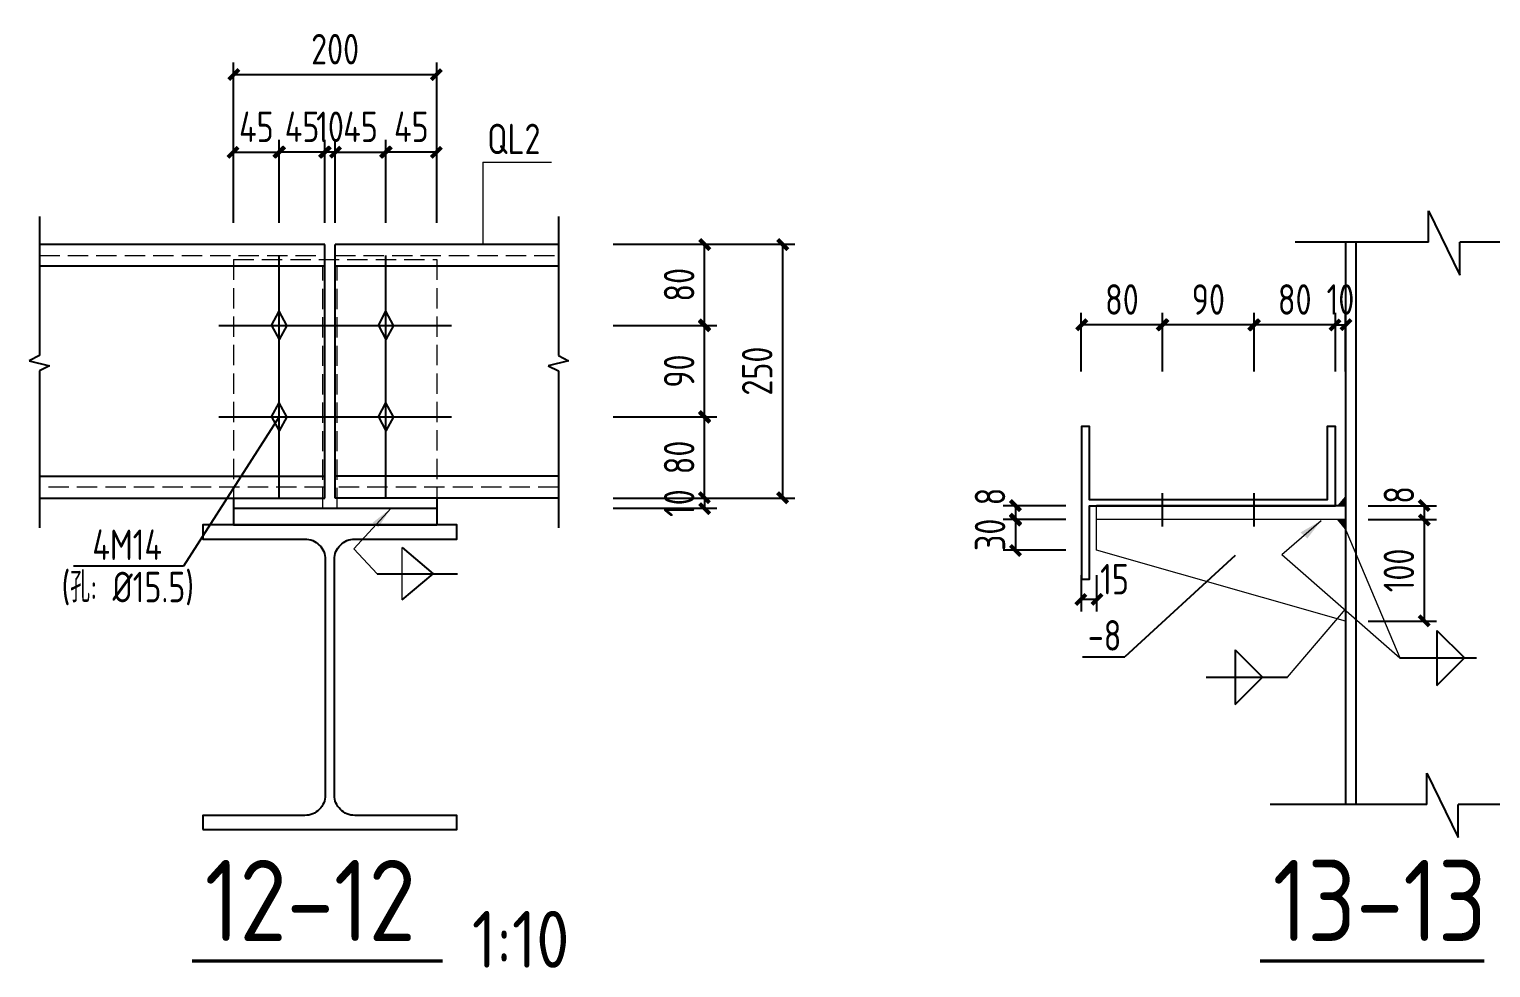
# Model space of a CAD drawing. Header units: millimetres. Extents: x 866309 to 879639, y 39442 to 44891.
# Drawn here: x 875646.8 to 875790.6, y 39739.6 to 39832 of the extents above; entities that cross this region are included whole.
import ezdxf

# ---------------------------------------------------------------- set-up
doc = ezdxf.new("R2010")
doc.units = ezdxf.units.MM
doc.header["$LTSCALE"] = 1000
doc.header["$MEASUREMENT"] = 0
for name, pattern in [('CENTER', [2, 1.25, -0.25, 0.25, -0.25]), ('DASH', [0.35, 0.25, -0.1]), ('DOTE', [2.42, 2, -0.2, 0.02, -0.2])]:
    doc.linetypes.add(name, pattern=pattern)
for name, color, linetype in [('D1', 112, 'Continuous'), ('D2', 6, 'Continuous'), ('DIM', 7, 'Continuous'), ('DOTE', 1, 'DOTE'), ('M_Prof', 2, 'Continuous'), ('Prof', 2, 'Continuous'), ('THIN', 7, 'Continuous'), ('文字', 7, 'Continuous'), ('桩', 6, 'Continuous')]:
    doc.layers.add(name, color=color, linetype=linetype)
for name, color, linetype, lineweight in [('D3', 62, 'Continuous', 9), ('LZ', 64, 'Continuous', 9), ('数字', 3, 'Continuous', 9)]:
    doc.layers.add(name, color=color, linetype=linetype, lineweight=lineweight)
doc.styles.add('GBHZ', font='gbenor.shx', dxfattribs={"width": 0.9, "bigfont": 'gbcbig.shx'})
doc.dimstyles.new('Y10', dxfattribs={"dimscale": 0, "dimtxt": 3, "dimasz": 0.01, "dimexe": 1.2, "dimexo": 1, "dimgap": 1, "dimtad": 1, "dimdec": 0, "dimlfac": 10, "dimzin": 0, "dimdsep": 46, "dimtxsty": 'GBHZ', "dimblk1": 'DX', "dimblk2": 'DX', "dimsah": 1, "dimcen": 0.09, "dimdle": 1, "dimadec": 0, "dimazin": 0, "dimtfac": 1, "dimtdec": 0, "dimtix": 1, "dimtmove": 2, "dimatfit": 3, "dimldrblk": 'DX', "dimfxl": 0, "dimtolj": 1, "dimtzin": 0, "dimarcsym": 0})

# ---------------------------------------------------------------- blocks, each defined once
blk = doc.blocks.new('DX')
at = {"color": 0, "linetype": 'ByBlock', "const_width": 40}
blk.add_lwpolyline([(-54, -51), (46, 49)], dxfattribs=at)
blk = doc.blocks.new('*D4871')
at = {"layer": 'Defpoints', "color": 0, "linetype": 'ByBlock', "transparency": 16777216}
for p in [(875767.31, 39802.93), (875767.31, 39797.34), (875775.31, 39797.34)]:
    blk.add_point(p, dxfattribs=at)
at = {"layer": 'DIM', "color": 0, "linetype": 'ByBlock', "lineweight": -2, "transparency": 16777216}
for p, q in [((875767.31, 39798.34), (875767.31, 39804.13)), ((875775.3, 39802.93), (875767.32, 39802.93)), ((875775.31, 39798.34), (875775.31, 39804.13))]:
    blk.add_line(p, q, dxfattribs=at)
at = {"layer": 'DIM', "color": 0, "linetype": 'ByBlock', "lineweight": -2, "transparency": 16777216, "xscale": 0.01, "yscale": 0.01, "zscale": 0.01, "rotation": 180}
blk.add_blockref('DX', (875767.31, 39802.93), dxfattribs=at)
at = {"layer": 'DIM', "color": 0, "linetype": 'ByBlock', "lineweight": -2, "transparency": 16777216, "xscale": 0.01, "yscale": 0.01, "zscale": 0.01}
blk.add_blockref('DX', (875775.31, 39802.93), dxfattribs=at)
at = {"layer": 'DIM', "color": 0, "linetype": 'ByBlock', "transparency": 16777216, "insert": (875771.31, 39805.43), "char_height": 3, "attachment_point": 5, "style": 'GBHZ'}
blk.add_mtext('\\A1;80', dxfattribs=at)
blk = doc.blocks.new('*D4872')
at = {"layer": 'Defpoints', "color": 0, "linetype": 'ByBlock', "transparency": 16777216}
for p in [(875758.31, 39802.93), (875758.31, 39797.34), (875767.31, 39797.34)]:
    blk.add_point(p, dxfattribs=at)
at = {"layer": 'DIM', "color": 0, "linetype": 'ByBlock', "lineweight": -2, "transparency": 16777216}
for p, q in [((875758.31, 39798.34), (875758.31, 39804.13)), ((875767.3, 39802.93), (875758.32, 39802.93)), ((875767.31, 39798.34), (875767.31, 39804.13))]:
    blk.add_line(p, q, dxfattribs=at)
at = {"layer": 'DIM', "color": 0, "linetype": 'ByBlock', "lineweight": -2, "transparency": 16777216, "xscale": 0.01, "yscale": 0.01, "zscale": 0.01, "rotation": 180}
blk.add_blockref('DX', (875758.31, 39802.93), dxfattribs=at)
at = {"layer": 'DIM', "color": 0, "linetype": 'ByBlock', "lineweight": -2, "transparency": 16777216, "xscale": 0.01, "yscale": 0.01, "zscale": 0.01}
blk.add_blockref('DX', (875767.31, 39802.93), dxfattribs=at)
at = {"layer": 'DIM', "color": 0, "linetype": 'ByBlock', "transparency": 16777216, "insert": (875762.81, 39805.43), "char_height": 3, "attachment_point": 5, "style": 'GBHZ'}
blk.add_mtext('\\A1;90', dxfattribs=at)
blk = doc.blocks.new('*D4873')
at = {"layer": 'Defpoints', "color": 0, "linetype": 'ByBlock', "transparency": 16777216}
for p in [(875750.31, 39802.93), (875750.31, 39797.34), (875758.31, 39797.34)]:
    blk.add_point(p, dxfattribs=at)
at = {"layer": 'DIM', "color": 0, "linetype": 'ByBlock', "lineweight": -2, "transparency": 16777216}
for p, q in [((875750.31, 39798.34), (875750.31, 39804.13)), ((875758.3, 39802.93), (875750.32, 39802.93)), ((875758.31, 39798.34), (875758.31, 39804.13))]:
    blk.add_line(p, q, dxfattribs=at)
at = {"layer": 'DIM', "color": 0, "linetype": 'ByBlock', "lineweight": -2, "transparency": 16777216, "xscale": 0.01, "yscale": 0.01, "zscale": 0.01, "rotation": 180}
blk.add_blockref('DX', (875750.31, 39802.93), dxfattribs=at)
at = {"layer": 'DIM', "color": 0, "linetype": 'ByBlock', "lineweight": -2, "transparency": 16777216, "xscale": 0.01, "yscale": 0.01, "zscale": 0.01}
blk.add_blockref('DX', (875758.31, 39802.93), dxfattribs=at)
at = {"layer": 'DIM', "color": 0, "linetype": 'ByBlock', "transparency": 16777216, "insert": (875754.31, 39805.43), "char_height": 3, "attachment_point": 5, "style": 'GBHZ'}
blk.add_mtext('\\A1;80', dxfattribs=at)
blk = doc.blocks.new('*D4874')
at = {"layer": 'Defpoints', "color": 0, "linetype": 'ByBlock', "transparency": 16777216}
for p in [(875777.54, 39785.11), (875777.54, 39783.76), (875784.06, 39783.76)]:
    blk.add_point(p, dxfattribs=at)
at = {"layer": 'DIM', "color": 0, "linetype": 'ByBlock', "lineweight": -2, "transparency": 16777216}
for p, q in [((875778.54, 39785.11), (875785.26, 39785.11)), ((875784.06, 39785.12), (875784.06, 39785.13)), ((875784.06, 39785.11), (875784.06, 39783.76)), ((875778.54, 39783.76), (875785.26, 39783.76)), ((875784.06, 39783.75), (875784.06, 39783.74))]:
    blk.add_line(p, q, dxfattribs=at)
at = {"layer": 'DIM', "color": 0, "linetype": 'ByBlock', "lineweight": -2, "transparency": 16777216, "xscale": 0.01, "yscale": 0.01, "zscale": 0.01}
for p, rotation in [((875784.06, 39785.11), 270), ((875784.06, 39783.76), 90)]:
    blk.add_blockref('DX', p, dxfattribs=dict(at, rotation=rotation))
at = {"layer": 'DIM', "color": 0, "linetype": 'ByBlock', "transparency": 16777216, "insert": (875781.56, 39786.19), "char_height": 3, "attachment_point": 5, "rotation": 90, "style": 'GBHZ'}
blk.add_mtext('\\A1;8', dxfattribs=at)
blk = doc.blocks.new('*D4875')
at = {"layer": 'Defpoints', "color": 0, "linetype": 'ByBlock', "transparency": 16777216}
for p in [(875777.54, 39783.76), (875777.54, 39773.76), (875784.06, 39773.76)]:
    blk.add_point(p, dxfattribs=at)
at = {"layer": 'DIM', "color": 0, "linetype": 'ByBlock', "lineweight": -2, "transparency": 16777216}
for p, q in [((875778.54, 39783.76), (875785.26, 39783.76)), ((875784.06, 39783.75), (875784.06, 39773.77)), ((875778.54, 39773.76), (875785.26, 39773.76))]:
    blk.add_line(p, q, dxfattribs=at)
at = {"layer": 'DIM', "color": 0, "linetype": 'ByBlock', "lineweight": -2, "transparency": 16777216, "xscale": 0.01, "yscale": 0.01, "zscale": 0.01}
for p, rotation in [((875784.06, 39783.76), 90), ((875784.06, 39773.76), 270)]:
    blk.add_blockref('DX', p, dxfattribs=dict(at, rotation=rotation))
at = {"layer": 'DIM', "color": 0, "linetype": 'ByBlock', "transparency": 16777216, "insert": (875781.56, 39778.76), "char_height": 3, "attachment_point": 5, "rotation": 90, "style": 'GBHZ'}
blk.add_mtext('\\A1;100', dxfattribs=at)
blk = doc.blocks.new('*D4876')
at = {"layer": 'Defpoints', "color": 0, "linetype": 'ByBlock', "transparency": 16777216}
for p in [(875776.31, 39802.93), (875775.31, 39797.34), (875776.31, 39797.34)]:
    blk.add_point(p, dxfattribs=at)
at = {"layer": 'DIM', "color": 0, "linetype": 'ByBlock', "lineweight": -2, "transparency": 16777216}
for p, q in [((875775.3, 39802.93), (875775.29, 39802.93)), ((875775.31, 39798.34), (875775.31, 39804.13)), ((875775.31, 39802.93), (875776.31, 39802.93)), ((875776.31, 39798.34), (875776.31, 39804.13)), ((875776.32, 39802.93), (875776.33, 39802.93))]:
    blk.add_line(p, q, dxfattribs=at)
at = {"layer": 'DIM', "color": 0, "linetype": 'ByBlock', "lineweight": -2, "transparency": 16777216, "xscale": 0.01, "yscale": 0.01, "zscale": 0.01}
blk.add_blockref('DX', (875775.31, 39802.93), dxfattribs=at)
at = {"layer": 'DIM', "color": 0, "linetype": 'ByBlock', "lineweight": -2, "transparency": 16777216, "xscale": 0.01, "yscale": 0.01, "zscale": 0.01, "rotation": 180}
blk.add_blockref('DX', (875776.31, 39802.93), dxfattribs=at)
at = {"layer": 'DIM', "color": 0, "linetype": 'ByBlock', "transparency": 16777216, "insert": (875775.81, 39805.43), "char_height": 3, "attachment_point": 5, "style": 'GBHZ'}
blk.add_mtext('\\A1;10', dxfattribs=at)
blk = doc.blocks.new('*D4877')
at = {"layer": 'Defpoints', "color": 0, "linetype": 'ByBlock', "transparency": 16777216}
for p in [(875749.79, 39785.11, 5), (875743.83, 39783.76), (875749.79, 39783.76, 5)]:
    blk.add_point(p, dxfattribs=at)
at = {"layer": 'DIM', "color": 0, "linetype": 'ByBlock', "lineweight": -2, "transparency": 16777216}
for p, q in [((875748.79, 39785.11), (875742.63, 39785.11)), ((875743.83, 39785.12), (875743.83, 39785.13)), ((875743.83, 39785.11), (875743.83, 39783.76)), ((875748.79, 39783.76), (875742.63, 39783.76)), ((875743.83, 39783.75), (875743.83, 39783.74))]:
    blk.add_line(p, q, dxfattribs=at)
at = {"layer": 'DIM', "color": 0, "linetype": 'ByBlock', "lineweight": -2, "transparency": 16777216, "xscale": 0.01, "yscale": 0.01, "zscale": 0.01}
for p, rotation in [((875743.83, 39785.11), 270), ((875743.83, 39783.76), 90)]:
    blk.add_blockref('DX', p, dxfattribs=dict(at, rotation=rotation))
at = {"layer": 'DIM', "color": 0, "linetype": 'ByBlock', "transparency": 16777216, "insert": (875741.33, 39786.03), "char_height": 3, "width": 0.8692, "attachment_point": 5, "rotation": 90, "style": 'GBHZ'}
blk.add_mtext('\\A1;8', dxfattribs=at)
blk = doc.blocks.new('*D4878')
at = {"layer": 'Defpoints', "color": 0, "linetype": 'ByBlock', "transparency": 16777216}
for p in [(875749.79, 39783.76, 5), (875743.83, 39780.76), (875749.79, 39780.76, 5)]:
    blk.add_point(p, dxfattribs=at)
at = {"layer": 'DIM', "color": 0, "linetype": 'ByBlock', "lineweight": -2, "transparency": 16777216}
for p, q in [((875748.79, 39783.76), (875742.63, 39783.76)), ((875743.83, 39783.77), (875743.83, 39783.78)), ((875743.83, 39783.76), (875743.83, 39780.76)), ((875748.79, 39780.76), (875742.63, 39780.76)), ((875743.83, 39780.75), (875743.83, 39780.74))]:
    blk.add_line(p, q, dxfattribs=at)
at = {"layer": 'DIM', "color": 0, "linetype": 'ByBlock', "lineweight": -2, "transparency": 16777216, "xscale": 0.01, "yscale": 0.01, "zscale": 0.01}
for p, rotation in [((875743.83, 39783.76), 270), ((875743.83, 39780.76), 90)]:
    blk.add_blockref('DX', p, dxfattribs=dict(at, rotation=rotation))
at = {"layer": 'DIM', "color": 0, "linetype": 'ByBlock', "transparency": 16777216, "insert": (875741.33, 39782.26), "char_height": 3, "attachment_point": 5, "rotation": 90, "style": 'GBHZ'}
blk.add_mtext('\\A1;30', dxfattribs=at)
blk = doc.blocks.new('*D4879')
at = {"layer": 'Defpoints', "color": 0, "linetype": 'ByBlock', "transparency": 16777216}
for p in [(875750.31, 39779.29, 5), (875751.81, 39779.29, 5), (875750.31, 39775.91)]:
    blk.add_point(p, dxfattribs=at)
at = {"layer": 'DIM', "color": 0, "linetype": 'ByBlock', "lineweight": -2, "transparency": 16777216}
for p, q in [((875750.31, 39778.29), (875750.31, 39774.71)), ((875751.81, 39778.29), (875751.81, 39774.71)), ((875750.3, 39775.91), (875750.29, 39775.91)), ((875751.81, 39775.91), (875750.31, 39775.91)), ((875751.82, 39775.91), (875751.83, 39775.91))]:
    blk.add_line(p, q, dxfattribs=at)
at = {"layer": 'DIM', "color": 0, "linetype": 'ByBlock', "lineweight": -2, "transparency": 16777216, "xscale": 0.01, "yscale": 0.01, "zscale": 0.01}
blk.add_blockref('DX', (875750.31, 39775.91), dxfattribs=at)
at = {"layer": 'DIM', "color": 0, "linetype": 'ByBlock', "lineweight": -2, "transparency": 16777216, "xscale": 0.01, "yscale": 0.01, "zscale": 0.01, "rotation": 180}
blk.add_blockref('DX', (875751.81, 39775.91), dxfattribs=at)
at = {"layer": 'DIM', "color": 0, "linetype": 'ByBlock', "transparency": 16777216, "insert": (875753.58, 39777.9), "char_height": 3, "attachment_point": 5, "style": 'GBHZ'}
blk.add_mtext('\\A1;15', dxfattribs=at)
blk = doc.blocks.new('*D4894')
at = {"layer": 'Defpoints', "color": 0, "linetype": 'ByBlock', "transparency": 16777216}
for p in [(875686.89, 39827.57), (875666.89, 39813.98), (875686.89, 39813.98)]:
    blk.add_point(p, dxfattribs=at)
at = {"layer": 'dim', "color": 0, "linetype": 'ByBlock', "lineweight": -2, "transparency": 16777216}
for p, q in [((875666.89, 39814.98), (875666.89, 39828.77)), ((875686.89, 39814.98), (875686.89, 39828.77)), ((875666.9, 39827.57), (875686.88, 39827.57))]:
    blk.add_line(p, q, dxfattribs=at)
at = {"layer": 'dim', "color": 0, "linetype": 'ByBlock', "lineweight": -2, "transparency": 16777216, "xscale": 0.01, "yscale": 0.01, "zscale": 0.01, "rotation": 180}
blk.add_blockref('DX', (875666.89, 39827.57), dxfattribs=at)
at = {"layer": 'dim', "color": 0, "linetype": 'ByBlock', "lineweight": -2, "transparency": 16777216, "xscale": 0.01, "yscale": 0.01, "zscale": 0.01}
blk.add_blockref('DX', (875686.89, 39827.57), dxfattribs=at)
at = {"layer": 'dim', "color": 0, "linetype": 'ByBlock', "transparency": 16777216, "insert": (875676.89, 39830.07), "char_height": 3, "attachment_point": 5, "style": 'GBHZ'}
blk.add_mtext('\\A1;200', dxfattribs=at)
blk = doc.blocks.new('*D4895')
at = {"layer": 'Defpoints', "color": 0, "linetype": 'ByBlock', "transparency": 16777216}
for p in [(875681.89, 39819.93), (875681.89, 39811.98), (875686.89, 39811.98)]:
    blk.add_point(p, dxfattribs=at)
at = {"layer": 'dim', "color": 0, "linetype": 'ByBlock', "lineweight": -2, "transparency": 16777216}
for p, q in [((875681.89, 39812.98), (875681.89, 39821.13)), ((875686.89, 39812.98), (875686.89, 39821.13)), ((875686.88, 39819.93), (875681.9, 39819.93))]:
    blk.add_line(p, q, dxfattribs=at)
at = {"layer": 'dim', "color": 0, "linetype": 'ByBlock', "lineweight": -2, "transparency": 16777216, "xscale": 0.01, "yscale": 0.01, "zscale": 0.01, "rotation": 180}
blk.add_blockref('DX', (875681.89, 39819.93), dxfattribs=at)
at = {"layer": 'dim', "color": 0, "linetype": 'ByBlock', "lineweight": -2, "transparency": 16777216, "xscale": 0.01, "yscale": 0.01, "zscale": 0.01}
blk.add_blockref('DX', (875686.89, 39819.93), dxfattribs=at)
at = {"layer": 'dim', "color": 0, "linetype": 'ByBlock', "transparency": 16777216, "insert": (875684.39, 39822.43), "char_height": 3, "attachment_point": 5, "style": 'GBHZ'}
blk.add_mtext('\\A1;45', dxfattribs=at)
blk = doc.blocks.new('*D4896')
at = {"layer": 'Defpoints', "color": 0, "linetype": 'ByBlock', "transparency": 16777216}
for p in [(875671.39, 39819.93), (875666.89, 39811.98), (875671.39, 39811.98)]:
    blk.add_point(p, dxfattribs=at)
at = {"layer": 'dim', "color": 0, "linetype": 'ByBlock', "lineweight": -2, "transparency": 16777216}
for p, q in [((875666.89, 39812.98), (875666.89, 39821.13)), ((875671.39, 39812.98), (875671.39, 39821.13)), ((875666.88, 39819.93), (875666.87, 39819.93)), ((875666.89, 39819.93), (875671.39, 39819.93)), ((875671.4, 39819.93), (875671.41, 39819.93))]:
    blk.add_line(p, q, dxfattribs=at)
at = {"layer": 'dim', "color": 0, "linetype": 'ByBlock', "lineweight": -2, "transparency": 16777216, "xscale": 0.01, "yscale": 0.01, "zscale": 0.01}
blk.add_blockref('DX', (875666.89, 39819.93), dxfattribs=at)
at = {"layer": 'dim', "color": 0, "linetype": 'ByBlock', "lineweight": -2, "transparency": 16777216, "xscale": 0.01, "yscale": 0.01, "zscale": 0.01, "rotation": 180}
blk.add_blockref('DX', (875671.39, 39819.93), dxfattribs=at)
at = {"layer": 'dim', "color": 0, "linetype": 'ByBlock', "transparency": 16777216, "insert": (875669.14, 39822.43), "char_height": 3, "attachment_point": 5, "style": 'GBHZ'}
blk.add_mtext('\\A1;45', dxfattribs=at)
blk = doc.blocks.new('*D4897')
at = {"layer": 'Defpoints', "color": 0, "linetype": 'ByBlock', "transparency": 16777216}
for p in [(875707.68, 39810.88), (875707.68, 39785.88), (875720.92, 39785.88)]:
    blk.add_point(p, dxfattribs=at)
at = {"layer": 'dim', "color": 0, "linetype": 'ByBlock', "lineweight": -2, "transparency": 16777216}
for p, q in [((875708.68, 39810.88), (875722.12, 39810.88)), ((875720.92, 39810.87), (875720.92, 39785.89)), ((875708.68, 39785.88), (875722.12, 39785.88))]:
    blk.add_line(p, q, dxfattribs=at)
at = {"layer": 'dim', "color": 0, "linetype": 'ByBlock', "lineweight": -2, "transparency": 16777216, "xscale": 0.01, "yscale": 0.01, "zscale": 0.01}
for p, rotation in [((875720.92, 39810.88), 90), ((875720.92, 39785.88), 270)]:
    blk.add_blockref('DX', p, dxfattribs=dict(at, rotation=rotation))
at = {"layer": 'dim', "color": 0, "linetype": 'ByBlock', "transparency": 16777216, "insert": (875718.42, 39798.38), "char_height": 3, "attachment_point": 5, "rotation": 90, "style": 'GBHZ'}
blk.add_mtext('\\A1;250', dxfattribs=at)
blk = doc.blocks.new('*D4898')
at = {"layer": 'Defpoints', "color": 0, "linetype": 'ByBlock', "transparency": 16777216}
for p in [(875703.25, 39810.88), (875713.24, 39810.88), (875703.25, 39802.88)]:
    blk.add_point(p, dxfattribs=at)
at = {"layer": 'dim', "color": 0, "linetype": 'ByBlock', "lineweight": -2, "transparency": 16777216}
for p, q in [((875704.25, 39810.88), (875714.44, 39810.88)), ((875713.24, 39802.89), (875713.24, 39810.87)), ((875704.25, 39802.88), (875714.44, 39802.88))]:
    blk.add_line(p, q, dxfattribs=at)
at = {"layer": 'dim', "color": 0, "linetype": 'ByBlock', "lineweight": -2, "transparency": 16777216, "xscale": 0.01, "yscale": 0.01, "zscale": 0.01}
for p, rotation in [((875713.24, 39810.88), 90), ((875713.24, 39802.88), 270)]:
    blk.add_blockref('DX', p, dxfattribs=dict(at, rotation=rotation))
at = {"layer": 'dim', "color": 0, "linetype": 'ByBlock', "transparency": 16777216, "insert": (875710.74, 39806.88), "char_height": 3, "attachment_point": 5, "rotation": 90, "style": 'GBHZ'}
blk.add_mtext('\\A1;80', dxfattribs=at)
blk = doc.blocks.new('*D4899')
at = {"layer": 'Defpoints', "color": 0, "linetype": 'ByBlock', "transparency": 16777216}
for p in [(875703.25, 39802.88), (875713.24, 39802.88), (875703.25, 39793.88)]:
    blk.add_point(p, dxfattribs=at)
at = {"layer": 'dim', "color": 0, "linetype": 'ByBlock', "lineweight": -2, "transparency": 16777216}
for p, q in [((875704.25, 39802.88), (875714.44, 39802.88)), ((875713.24, 39793.89), (875713.24, 39802.87)), ((875704.25, 39793.88), (875714.44, 39793.88))]:
    blk.add_line(p, q, dxfattribs=at)
at = {"layer": 'dim', "color": 0, "linetype": 'ByBlock', "lineweight": -2, "transparency": 16777216, "xscale": 0.01, "yscale": 0.01, "zscale": 0.01}
for p, rotation in [((875713.24, 39802.88), 90), ((875713.24, 39793.88), 270)]:
    blk.add_blockref('DX', p, dxfattribs=dict(at, rotation=rotation))
at = {"layer": 'dim', "color": 0, "linetype": 'ByBlock', "transparency": 16777216, "insert": (875710.74, 39798.38), "char_height": 3, "attachment_point": 5, "rotation": 90, "style": 'GBHZ'}
blk.add_mtext('\\A1;90', dxfattribs=at)
blk = doc.blocks.new('*D4900')
at = {"layer": 'Defpoints', "color": 0, "linetype": 'ByBlock', "transparency": 16777216}
for p in [(875703.25, 39793.88), (875713.24, 39793.88), (875703.25, 39785.88)]:
    blk.add_point(p, dxfattribs=at)
at = {"layer": 'dim', "color": 0, "linetype": 'ByBlock', "lineweight": -2, "transparency": 16777216}
for p, q in [((875704.25, 39793.88), (875714.44, 39793.88)), ((875713.24, 39785.89), (875713.24, 39793.87)), ((875704.25, 39785.88), (875714.44, 39785.88))]:
    blk.add_line(p, q, dxfattribs=at)
at = {"layer": 'dim', "color": 0, "linetype": 'ByBlock', "lineweight": -2, "transparency": 16777216, "xscale": 0.01, "yscale": 0.01, "zscale": 0.01}
for p, rotation in [((875713.24, 39793.88), 90), ((875713.24, 39785.88), 270)]:
    blk.add_blockref('DX', p, dxfattribs=dict(at, rotation=rotation))
at = {"layer": 'dim', "color": 0, "linetype": 'ByBlock', "transparency": 16777216, "insert": (875710.74, 39789.88), "char_height": 3, "attachment_point": 5, "rotation": 90, "style": 'GBHZ'}
blk.add_mtext('\\A1;80', dxfattribs=at)
blk = doc.blocks.new('*D4901')
at = {"layer": 'Defpoints', "color": 0, "linetype": 'ByBlock', "transparency": 16777216}
for p in [(875703.25, 39785.88), (875703.25, 39784.88), (875713.24, 39784.88)]:
    blk.add_point(p, dxfattribs=at)
at = {"layer": 'dim', "color": 0, "linetype": 'ByBlock', "lineweight": -2, "transparency": 16777216}
for p, q in [((875704.25, 39785.88), (875714.44, 39785.88)), ((875713.24, 39785.89), (875713.24, 39785.9)), ((875713.24, 39785.88), (875713.24, 39784.88)), ((875704.25, 39784.88), (875714.44, 39784.88)), ((875713.24, 39784.87), (875713.24, 39784.86))]:
    blk.add_line(p, q, dxfattribs=at)
at = {"layer": 'dim', "color": 0, "linetype": 'ByBlock', "lineweight": -2, "transparency": 16777216, "xscale": 0.01, "yscale": 0.01, "zscale": 0.01}
for p, rotation in [((875713.24, 39785.88), 270), ((875713.24, 39784.88), 90)]:
    blk.add_blockref('DX', p, dxfattribs=dict(at, rotation=rotation))
at = {"layer": 'dim', "color": 0, "linetype": 'ByBlock', "transparency": 16777216, "insert": (875710.74, 39785.38), "char_height": 3, "attachment_point": 5, "rotation": 90, "style": 'GBHZ'}
blk.add_mtext('\\A1;10', dxfattribs=at)
blk = doc.blocks.new('*D4902')
at = {"layer": 'Defpoints', "color": 0, "linetype": 'ByBlock', "transparency": 16777216}
for p in [(875675.89, 39819.93), (875675.89, 39811.98), (875676.89, 39811.98)]:
    blk.add_point(p, dxfattribs=at)
at = {"layer": 'dim', "color": 0, "linetype": 'ByBlock', "lineweight": -2, "transparency": 16777216}
for p, q in [((875675.89, 39812.98), (875675.89, 39821.13)), ((875676.89, 39812.98), (875676.89, 39821.13)), ((875675.88, 39819.93), (875675.87, 39819.93)), ((875676.89, 39819.93), (875675.89, 39819.93)), ((875676.9, 39819.93), (875676.91, 39819.93))]:
    blk.add_line(p, q, dxfattribs=at)
at = {"layer": 'dim', "color": 0, "linetype": 'ByBlock', "lineweight": -2, "transparency": 16777216, "xscale": 0.01, "yscale": 0.01, "zscale": 0.01}
blk.add_blockref('DX', (875675.89, 39819.93), dxfattribs=at)
at = {"layer": 'dim', "color": 0, "linetype": 'ByBlock', "lineweight": -2, "transparency": 16777216, "xscale": 0.01, "yscale": 0.01, "zscale": 0.01, "rotation": 180}
blk.add_blockref('DX', (875676.89, 39819.93), dxfattribs=at)
at = {"layer": 'dim', "color": 0, "linetype": 'ByBlock', "transparency": 16777216, "insert": (875676.39, 39822.43), "char_height": 3, "attachment_point": 5, "style": 'GBHZ'}
blk.add_mtext('\\A1;10', dxfattribs=at)
blk = doc.blocks.new('*D4903')
at = {"layer": 'Defpoints', "color": 0, "linetype": 'ByBlock', "transparency": 16777216}
for p in [(875671.39, 39819.93), (875671.39, 39811.98), (875675.89, 39811.98)]:
    blk.add_point(p, dxfattribs=at)
at = {"layer": 'dim', "color": 0, "linetype": 'ByBlock', "lineweight": -2, "transparency": 16777216}
for p, q in [((875671.39, 39812.98), (875671.39, 39821.13)), ((875675.89, 39812.98), (875675.89, 39821.13)), ((875671.38, 39819.93), (875671.37, 39819.93)), ((875675.89, 39819.93), (875671.39, 39819.93)), ((875675.9, 39819.93), (875675.91, 39819.93))]:
    blk.add_line(p, q, dxfattribs=at)
at = {"layer": 'dim', "color": 0, "linetype": 'ByBlock', "lineweight": -2, "transparency": 16777216, "xscale": 0.01, "yscale": 0.01, "zscale": 0.01}
blk.add_blockref('DX', (875671.39, 39819.93), dxfattribs=at)
at = {"layer": 'dim', "color": 0, "linetype": 'ByBlock', "lineweight": -2, "transparency": 16777216, "xscale": 0.01, "yscale": 0.01, "zscale": 0.01, "rotation": 180}
blk.add_blockref('DX', (875675.89, 39819.93), dxfattribs=at)
at = {"layer": 'dim', "color": 0, "linetype": 'ByBlock', "transparency": 16777216, "insert": (875673.64, 39822.43), "char_height": 3, "attachment_point": 5, "style": 'GBHZ'}
blk.add_mtext('\\A1;45', dxfattribs=at)
blk = doc.blocks.new('*D4904')
at = {"layer": 'Defpoints', "color": 0, "linetype": 'ByBlock', "transparency": 16777216}
for p in [(875681.89, 39819.93), (875676.89, 39811.98), (875681.89, 39811.98)]:
    blk.add_point(p, dxfattribs=at)
at = {"layer": 'dim', "color": 0, "linetype": 'ByBlock', "lineweight": -2, "transparency": 16777216}
for p, q in [((875676.89, 39812.98), (875676.89, 39821.13)), ((875681.89, 39812.98), (875681.89, 39821.13)), ((875676.9, 39819.93), (875681.88, 39819.93))]:
    blk.add_line(p, q, dxfattribs=at)
at = {"layer": 'dim', "color": 0, "linetype": 'ByBlock', "lineweight": -2, "transparency": 16777216, "xscale": 0.01, "yscale": 0.01, "zscale": 0.01, "rotation": 180}
blk.add_blockref('DX', (875676.89, 39819.93), dxfattribs=at)
at = {"layer": 'dim', "color": 0, "linetype": 'ByBlock', "lineweight": -2, "transparency": 16777216, "xscale": 0.01, "yscale": 0.01, "zscale": 0.01}
blk.add_blockref('DX', (875681.89, 39819.93), dxfattribs=at)
at = {"layer": 'dim', "color": 0, "linetype": 'ByBlock', "transparency": 16777216, "insert": (875679.39, 39822.43), "char_height": 3, "attachment_point": 5, "style": 'GBHZ'}
blk.add_mtext('\\A1;45', dxfattribs=at)

msp = doc.modelspace()

# ---------------------------------------------------------------- linework, layer by layer
at = {"layer": 'D1', "color": 251}
for p, q in [((875784.475, 39811.068, 5), (875784.475, 39814.154, 5)), ((875784.475, 39814.154, 5), (875787.552, 39807.833, 5)), ((875784.475, 39811.068, 5), (875771.369, 39811.068, 5)), ((875787.552, 39807.833, 5), (875787.552, 39811.068, 5)), ((875800.638, 39811.068, 5), (875787.552, 39811.068, 5)), ((875671.389, 39793.879), (875661.976, 39779.163)), ((875683.482, 39781), (875686.552, 39778.43)), ((875661.976, 39779.163), (875651.153, 39779.163)), ((875681.023, 39778.43), (875688.934, 39778.43)), ((875683.482, 39775.861), (875686.552, 39778.43)), ((875784.324, 39758.806, 5), (875787.401, 39752.484, 5)), ((875784.324, 39755.72, 5), (875784.324, 39758.806, 5)), ((875784.324, 39755.72, 5), (875768.879, 39755.72, 5)), ((875787.401, 39752.484, 5), (875787.401, 39755.72, 5)), ((875800.638, 39755.72, 5), (875787.401, 39755.72, 5))]:
    msp.add_line(p, q, dxfattribs=at)
at = {"layer": 'D1'}
for p, q in [((875785.299, 39772.852, 5), (875785.299, 39767.442, 5)), ((875785.299, 39772.852, 5), (875788.003, 39770.147, 5)), ((875765.448, 39770.958, 5), (875768.153, 39768.254, 5)), ((875765.448, 39770.958, 5), (875765.448, 39765.549, 5)), ((875781.657, 39770.147, 5), (875789.179, 39770.147, 5)), ((875785.299, 39767.442, 5), (875788.003, 39770.147, 5)), ((875762.592, 39768.254, 5), (875770.597, 39768.254, 5)), ((875765.448, 39765.549, 5), (875768.153, 39768.254, 5))]:
    msp.add_line(p, q, dxfattribs=at)
at = {"layer": 'D2'}
for p, q in [((875675.891, 39810.836), (875647.792, 39810.836)), ((875675.891, 39785.882), (875675.891, 39810.836)), ((875698.856, 39810.836), (875676.891, 39810.836)), ((875676.891, 39785.882), (875676.891, 39810.836)), ((875776.31, 39811.068, 5), (875776.31, 39755.72, 5)), ((875777.326, 39811.068, 5), (875777.326, 39755.72, 5)), ((875675.891, 39808.695), (875647.792, 39808.695)), ((875698.856, 39808.695), (875676.891, 39808.695)), ((875647.792, 39788.023), (875675.891, 39788.023)), ((875698.856, 39788.023), (875676.891, 39788.023)), ((875647.792, 39785.882), (875675.891, 39785.882)), ((875666.891, 39785.882), (875666.891, 39783.243)), ((875698.856, 39785.882), (875676.891, 39785.882)), ((875686.891, 39785.882), (875686.891, 39783.243)), ((875758.31, 39783.084, 5), (875758.31, 39786.352, 5)), ((875767.31, 39783.084, 5), (875767.31, 39786.352, 5)), ((875666.891, 39784.882), (875686.891, 39784.882)), ((875776.31, 39785.113, 5), (875751.81, 39785.113, 5)), ((875666.891, 39783.243), (875686.891, 39783.243))]:
    msp.add_line(p, q, dxfattribs=at)
at = {"layer": 'D3', "color": 251}
for p, q in [((875691.435, 39818.946), (875691.435, 39810.836)), ((875691.435, 39818.946), (875698.168, 39818.946)), ((875678.73, 39780.9), (875682.401, 39784.882)), ((875678.73, 39780.9), (875681.023, 39778.43)), ((875683.482, 39775.861), (875683.482, 39781))]:
    msp.add_line(p, q, dxfattribs=at)
at = {"layer": 'D3'}
for p, q in [((875776.31, 39786.014, 5), (875775.538, 39785.113, 5)), ((875751.81, 39780.761, 5), (875751.81, 39785.113, 5)), ((875776.31, 39783.761, 5), (875751.81, 39783.761, 5)), ((875770.036, 39780.318, 5), (875773.901, 39783.659, 5)), ((875776.31, 39782.859, 5), (875775.538, 39783.761, 5)), ((875776.084, 39783.352, 5), (875781.657, 39770.147, 5)), ((875776.31, 39773.764, 5), (875751.81, 39780.761, 5)), ((875770.036, 39780.318, 5), (875781.657, 39770.147, 5)), ((875770.597, 39768.254, 5), (875776.31, 39774.948, 5))]:
    msp.add_line(p, q, dxfattribs=at)
for points in [[(875776.31, 39786.014, 5), (875776.31, 39785.113, 5), (875775.538, 39785.113, 5), (875776.31, 39785.113, 5)], [(875771.875, 39782.497, 5), (875773.901, 39783.659, 5), (875771.875, 39782.497, 5), (875772.56, 39781.91, 5)], [(875776.31, 39782.859, 5), (875776.31, 39783.761, 5), (875775.538, 39783.761, 5), (875776.31, 39783.761, 5)]]:
    msp.add_solid(points, dxfattribs=at)
at = {"layer": 'D3', "color": 251}
msp.add_solid([(875681.138, 39782.989), (875682.401, 39784.882), (875681.138, 39782.989), (875680.589, 39783.469)], dxfattribs=at)
at = {"layer": 'DOTE', "linetype": 'CENTER', "ltscale": 0.02}
for p, q in [((875671.391, 39785.882), (875671.391, 39809.765)), ((875681.891, 39785.882), (875681.891, 39809.765)), ((875665.44, 39802.882), (875688.342, 39802.882)), ((875665.44, 39793.879), (875688.342, 39793.879))]:
    msp.add_line(p, q, dxfattribs=at)
at = {"layer": 'LZ', "color": 251, "linetype": 'DASH', "ltscale": 0.008}
for p, q in [((875647.792, 39809.765), (875675.891, 39809.765)), ((875666.891, 39809.351), (875686.891, 39809.351)), ((875666.891, 39809.351), (875666.891, 39785.882)), ((875675.691, 39784.882), (875675.691, 39808.695)), ((875676.891, 39809.765), (875698.856, 39809.765)), ((875677.091, 39784.882), (875677.091, 39808.695)), ((875686.891, 39809.351), (875686.891, 39785.882)), ((875675.891, 39786.953), (875647.792, 39786.953)), ((875698.856, 39786.953), (875676.891, 39786.953))]:
    msp.add_line(p, q, dxfattribs=at)
at = {"layer": 'M_Prof', "elevation": 5}
msp.add_lwpolyline([(875775.313, 39785.113), (875775.313, 39792.913), (875774.513, 39792.913), (875774.513, 39785.713), (875751.113, 39785.713), (875751.113, 39792.913), (875750.313, 39792.913), (875750.313, 39777.913), (875751.113, 39777.913), (875751.113, 39785.113), (875775.313, 39785.113)], dxfattribs=at)
at = {"layer": 'Prof'}
msp.add_lwpolyline([(875663.872, 39753.243), (875688.872, 39753.243), (875688.872, 39754.643), (875678.822, 39754.643, -0.4142136), (875676.822, 39756.643), (875676.822, 39779.843, -0.4142136), (875678.822, 39781.843), (875688.872, 39781.843), (875688.872, 39783.243), (875663.872, 39783.243), (875663.872, 39781.843), (875673.922, 39781.843, -0.4142136), (875675.922, 39779.843), (875675.922, 39756.643, -0.4142136), (875673.922, 39754.643), (875663.872, 39754.643)], format="xyb", close=True, dxfattribs=at)
at = {"layer": 'THIN'}
for p, q in [((875647.792, 39813.592), (875647.792, 39799.899)), ((875698.856, 39813.592), (875698.856, 39799.899)), ((875647.792, 39798.399), (875647.792, 39782.955)), ((875698.856, 39798.399), (875698.856, 39782.955))]:
    msp.add_line(p, q, dxfattribs=at)
at = {"layer": 'THIN', "linetype": 'ByBlock'}
for p, q in [((875647.792, 39799.899), (875646.792, 39799.399)), ((875646.792, 39799.399), (875648.792, 39798.899)), ((875648.792, 39798.899), (875647.792, 39798.399)), ((875699.856, 39799.399), (875697.856, 39798.899)), ((875697.856, 39798.899), (875698.856, 39798.399)), ((875698.856, 39799.899), (875699.856, 39799.399))]:
    msp.add_line(p, q, dxfattribs=at)
at = {"layer": '文字', "color": 6, "const_width": 0.32}
for points in [[(875662.811, 39740.314), (875687.472, 39740.314)], [(875767.888, 39740.314), (875789.968, 39740.314)]]:
    msp.add_lwpolyline(points, dxfattribs=at)
at = {"layer": '桩'}
for p, q in [((875670.642, 39802.882), (875671.391, 39804.264)), ((875670.642, 39802.882), (875671.391, 39801.501)), ((875672.14, 39802.882), (875671.391, 39804.264)), ((875672.14, 39802.882), (875671.391, 39801.501)), ((875681.142, 39802.882), (875681.891, 39804.264)), ((875681.142, 39802.882), (875681.891, 39801.501)), ((875682.64, 39802.882), (875681.891, 39804.264)), ((875682.64, 39802.882), (875681.891, 39801.501)), ((875670.642, 39793.879), (875671.391, 39795.261)), ((875672.14, 39793.879), (875671.391, 39795.261)), ((875681.142, 39793.879), (875681.891, 39795.261)), ((875682.64, 39793.879), (875681.891, 39795.261)), ((875670.642, 39793.879), (875671.391, 39792.498)), ((875672.14, 39793.879), (875671.391, 39792.498)), ((875681.142, 39793.879), (875681.891, 39792.498)), ((875682.64, 39793.879), (875681.891, 39792.498)), ((875765.457, 39780.242, 5), (875754.585, 39770.245, 5)), ((875750.437, 39770.245, 5), (875754.585, 39770.245, 5))]:
    msp.add_line(p, q, dxfattribs=at)

# ---------------------------------------------------------------- texts
at = {"layer": '数字', "style": 'GBHZ', "width": 0.9}
for s, p in [('QL2', (875691.855, 39819.735)), ('4M14', (875653.004, 39779.787)), ('(孔: %%C15.5)', (875649.968, 39775.622)), ('-8', (875750.95, 39770.864, 5))]:
    msp.add_text(s, height=3, dxfattribs=at).set_placement(p)
at = {"layer": '文字', "color": 6, "style": 'GBHZ'}
for s, height, p in [('12-12', 8, (875664.062, 39742.265)), ('13-13', 8, (875769.139, 39742.265)), ('1:10', 5.6, (875690.351, 39739.644))]:
    msp.add_text(s, height=height, dxfattribs=at).set_placement(p)

# ---------------------------------------------------------------- dimensions: what is measured, and where the dimension line sits
at = {"layer": 'dim', "linetype": 'ByBlock'}
dim = msp.add_linear_dim(base=(875686.891, 39827.565), p1=(875666.891, 39813.978), p2=(875686.891, 39813.978), dimstyle='Y10', override={"dimscale": 1}, dxfattribs=at)
dim.commit()
dim.dimension.update_dxf_attribs({"geometry": '*D4894', "text_midpoint": (875676.891, 39830.065)})
for base, p1, p2, picture, middle in [((875671.391, 39819.932), (875666.891, 39811.978), (875671.391, 39811.978), '*D4896', (875669.141, 39822.432)), ((875681.891, 39819.932), (875676.891, 39811.978), (875681.891, 39811.978), '*D4904', (875679.391, 39822.432))]:
    dim = msp.add_linear_dim(base=base, p1=p1, p2=p2, text='45', dimstyle='Y10', override={"dimscale": 1}, dxfattribs=at)
    dim.commit()
    dim.dimension.update_dxf_attribs({"geometry": picture, "text_midpoint": middle})
for base, p1, p2, text, picture, middle in [((875671.391, 39819.932), (875675.891, 39811.978), (875671.391, 39811.978), '45', '*D4903', (875673.641, 39822.432)), ((875675.891, 39819.932), (875676.891, 39811.978), (875675.891, 39811.978), '10', '*D4902', (875676.391, 39822.432)), ((875681.891, 39819.932), (875686.891, 39811.978), (875681.891, 39811.978), '45', '*D4895', (875684.391, 39822.432))]:
    dim = msp.add_linear_dim(base=base, p1=p1, p2=p2, angle=180, text=text, dimstyle='Y10', override={"dimscale": 1}, dxfattribs=at)
    dim.commit()
    dim.dimension.update_dxf_attribs({"geometry": picture, "text_midpoint": middle})
for base, p1, p2, angle, picture, middle in [((875713.244, 39810.879), (875703.254, 39802.882), (875703.254, 39810.879), 90, '*D4898', (875710.744, 39806.881)), ((875720.922, 39785.882), (875707.675, 39810.879), (875707.675, 39785.882), 90, '*D4897', (875718.422, 39798.381)), ((875713.244, 39802.882), (875703.254, 39793.879), (875703.254, 39802.882), 90, '*D4899', (875710.744, 39798.381)), ((875713.244, 39793.879), (875703.254, 39785.882), (875703.254, 39793.879), 90, '*D4900', (875710.744, 39789.881)), ((875713.244, 39784.882), (875703.254, 39785.882), (875703.254, 39784.882), 270, '*D4901', (875710.744, 39785.382))]:
    dim = msp.add_linear_dim(base=base, p1=p1, p2=p2, angle=angle, dimstyle='Y10', override={"dimscale": 1}, dxfattribs=at)
    dim.commit()
    dim.dimension.update_dxf_attribs({"geometry": picture, "text_midpoint": middle})
at = {"layer": 'DIM', "linetype": 'ByBlock'}
for base, p1, p2, angle, picture, middle in [((875750.31, 39802.933, 5), (875758.31, 39797.336, 5), (875750.31, 39797.336, 5), 180, '*D4873', (875754.31, 39805.433, 5)), ((875758.31, 39802.933, 5), (875767.31, 39797.336, 5), (875758.31, 39797.336, 5), 180, '*D4872', (875762.81, 39805.433, 5)), ((875767.31, 39802.933, 5), (875775.31, 39797.336, 5), (875767.31, 39797.336, 5), 180, '*D4871', (875771.31, 39805.433, 5)), ((875743.829, 39780.761), (875749.792, 39783.761, 5), (875749.792, 39780.761, 5), 90, '*D4878', (875741.329, 39782.261)), ((875784.059, 39773.764, 5), (875777.542, 39783.761, 5), (875777.542, 39773.764, 5), 270, '*D4875', (875781.559, 39778.762, 5))]:
    dim = msp.add_linear_dim(base=base, p1=p1, p2=p2, angle=angle, dimstyle='Y10', override={"dimscale": 1}, dxfattribs=at)
    dim.commit()
    dim.dimension.update_dxf_attribs({"geometry": picture, "text_midpoint": middle})
dim = msp.add_linear_dim(base=(875776.31, 39802.933, 5), p1=(875775.31, 39797.336, 5), p2=(875776.31, 39797.336, 5), dimstyle='Y10', override={"dimscale": 1}, dxfattribs=at)
dim.commit()
dim.dimension.update_dxf_attribs({"geometry": '*D4876', "text_midpoint": (875775.81, 39805.433, 5)})
for base, p1, p2, angle, picture, middle in [((875784.059, 39783.761, 5), (875777.542, 39785.113, 5), (875777.542, 39783.761, 5), 270, '*D4874', (875781.559, 39786.194, 5)), ((875743.829, 39783.761), (875749.792, 39785.113, 5), (875749.792, 39783.761, 5), 90, '*D4877', (875741.329, 39786.027))]:
    dim = msp.add_linear_dim(base=base, p1=p1, p2=p2, angle=angle, text='8', dimstyle='Y10', override={"dimscale": 1}, dxfattribs=at)
    dim.commit()
    dim.dimension.update_dxf_attribs({"geometry": picture, "text_midpoint": middle, "dimtype": 160})
dim = msp.add_linear_dim(base=(875750.313, 39775.905), p1=(875751.81, 39779.287, 5), p2=(875750.313, 39779.287, 5), dimstyle='Y10', override={"dimscale": 1}, dxfattribs=at)
dim.commit()
dim.dimension.update_dxf_attribs({"geometry": '*D4879', "text_midpoint": (875753.581, 39777.904), "dimtype": 160})

doc.saveas('drawing.dxf')
